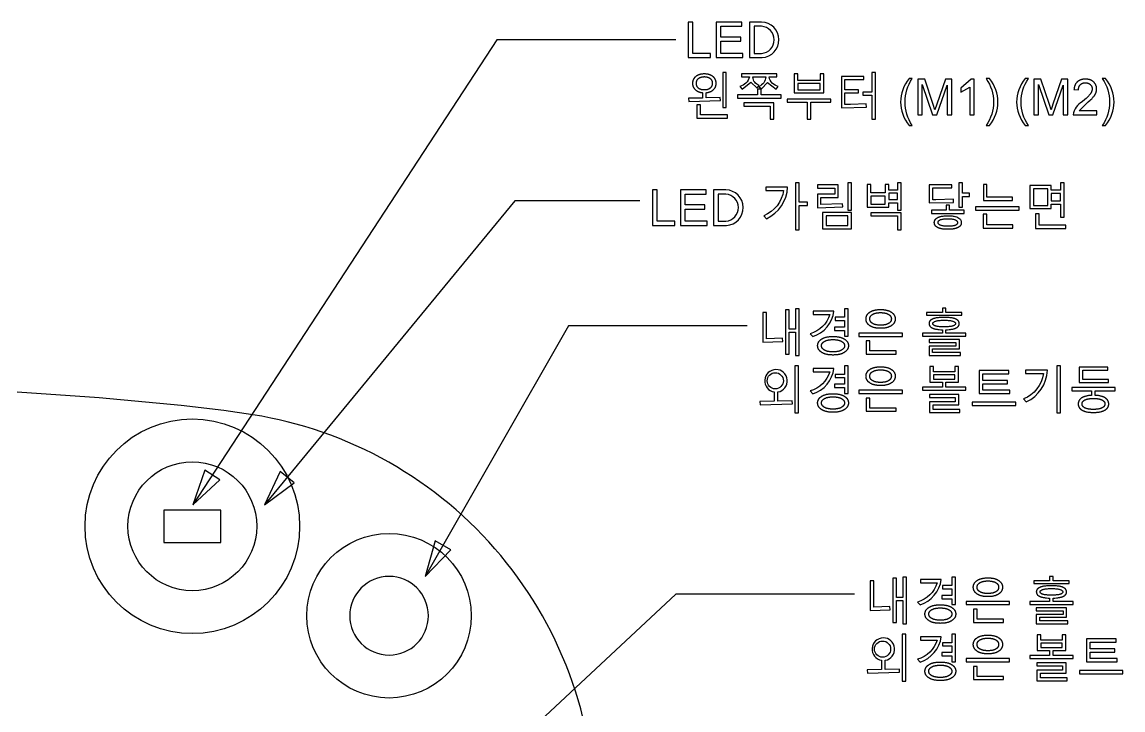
# Model space of a CAD drawing. Header units: millimetres. Extents: x -46 to 218, y -197 to -65.
# Drawn here: x 84.74 to 115.52, y -147.63 to -128.41 of the extents above; entities that cross this region are included whole.
import ezdxf

# ---------------------------------------------------------------- set-up
doc = ezdxf.new("R2010")
doc.units = ezdxf.units.MM
doc.header["$MEASUREMENT"] = 0
doc.layers.add('PCB 도면2', color=18, linetype='Continuous', true_color=0x000000)

msp = doc.modelspace()

# ---------------------------------------------------------------- linework, layer by layer
at = {"layer": 'PCB 도면2'}
for points in [[(103.366, -129.401), (103.989, -129.401), (103.989, -129.284), (103.498, -129.284), (103.498, -128.405), (103.366, -128.405)], [(104.148, -129.401), (104.892, -129.401), (104.892, -129.284), (104.28, -129.284), (104.28, -128.945), (104.831, -128.945), (104.831, -128.828), (104.28, -128.828), (104.28, -128.523), (104.868, -128.523), (104.868, -128.405), (104.148, -128.405)], [(104.263, -130.602), (104.258, -130.514), (103.87, -130.529), (103.87, -130.38), (103.885, -130.378), (103.901, -130.375), (103.916, -130.373), (103.923, -130.371), (103.93, -130.369), (103.937, -130.368), (103.944, -130.366), (103.951, -130.364), (103.958, -130.361), (103.964, -130.359), (103.971, -130.357), (103.977, -130.354), (103.984, -130.352), (103.99, -130.349), (103.996, -130.346), (104.002, -130.343), (104.008, -130.34), (104.014, -130.337), (104.02, -130.334), (104.025, -130.33), (104.031, -130.327), (104.036, -130.323), (104.042, -130.32), (104.047, -130.316), (104.052, -130.312), (104.057, -130.308), (104.062, -130.304), (104.067, -130.299), (104.072, -130.295), (104.076, -130.29), (104.081, -130.286), (104.085, -130.281), (104.089, -130.276), (104.093, -130.272), (104.097, -130.267), (104.101, -130.262), (104.104, -130.257), (104.108, -130.252), (104.111, -130.247), (104.114, -130.242), (104.117, -130.236), (104.12, -130.231), (104.123, -130.226), (104.125, -130.22), (104.128, -130.215), (104.13, -130.21), (104.132, -130.204), (104.134, -130.198), (104.136, -130.193), (104.137, -130.187), (104.139, -130.181), (104.14, -130.175), (104.142, -130.169), (104.143, -130.163), (104.144, -130.157), (104.144, -130.151), (104.145, -130.145), (104.146, -130.139), (104.146, -130.132), (104.146, -130.126), (104.146, -130.12), (104.146, -130.112), (104.146, -130.105), (104.145, -130.098), (104.145, -130.091), (104.144, -130.084), (104.143, -130.078), (104.142, -130.071), (104.141, -130.064), (104.139, -130.058), (104.137, -130.051), (104.136, -130.045), (104.134, -130.039), (104.131, -130.033), (104.129, -130.026), (104.126, -130.02), (104.124, -130.014), (104.121, -130.009), (104.118, -130.003), (104.114, -129.997), (104.111, -129.991), (104.107, -129.986), (104.104, -129.98), (104.1, -129.975), (104.095, -129.97), (104.091, -129.964), (104.087, -129.959), (104.082, -129.954), (104.077, -129.949), (104.072, -129.944), (104.067, -129.939), (104.061, -129.935), (104.056, -129.93), (104.05, -129.925), (104.044, -129.921), (104.038, -129.917), (104.032, -129.913), (104.026, -129.909), (104.02, -129.905), (104.014, -129.901), (104.007, -129.898), (104, -129.894), (103.994, -129.891), (103.987, -129.888), (103.98, -129.885), (103.973, -129.882), (103.965, -129.879), (103.958, -129.877), (103.951, -129.874), (103.943, -129.872), (103.935, -129.87), (103.928, -129.868), (103.92, -129.866), (103.912, -129.865), (103.903, -129.863), (103.895, -129.862), (103.887, -129.861), (103.878, -129.86), (103.87, -129.859), (103.852, -129.857), (103.834, -129.856), (103.815, -129.856), (103.797, -129.856), (103.779, -129.857), (103.761, -129.859), (103.753, -129.86), (103.744, -129.861), (103.736, -129.862), (103.727, -129.863), (103.719, -129.865), (103.711, -129.866), (103.703, -129.868), (103.695, -129.87), (103.688, -129.872), (103.68, -129.874), (103.673, -129.877), (103.665, -129.879), (103.658, -129.882), (103.651, -129.885), (103.644, -129.888), (103.637, -129.891), (103.63, -129.894), (103.624, -129.898), (103.617, -129.901), (103.611, -129.905), (103.605, -129.909), (103.598, -129.913), (103.592, -129.917), (103.586, -129.921), (103.581, -129.925), (103.575, -129.93), (103.569, -129.935), (103.564, -129.939), (103.559, -129.944), (103.554, -129.949), (103.549, -129.954), (103.544, -129.959), (103.54, -129.964), (103.535, -129.97), (103.531, -129.975), (103.527, -129.98), (103.523, -129.986), (103.52, -129.991), (103.516, -129.997), (103.513, -130.003), (103.51, -130.009), (103.507, -130.014), (103.504, -130.02), (103.502, -130.026), (103.499, -130.033), (103.497, -130.039), (103.495, -130.045), (103.493, -130.051), (103.492, -130.058), (103.49, -130.064), (103.489, -130.071), (103.488, -130.078), (103.487, -130.084), (103.486, -130.091), (103.485, -130.098), (103.485, -130.105), (103.485, -130.112), (103.485, -130.12), (103.485, -130.126), (103.485, -130.132), (103.485, -130.139), (103.486, -130.145), (103.486, -130.151), (103.487, -130.157), (103.488, -130.163), (103.489, -130.169), (103.49, -130.175), (103.492, -130.181), (103.493, -130.187), (103.495, -130.193), (103.497, -130.198), (103.499, -130.204), (103.501, -130.21), (103.503, -130.215), (103.506, -130.22), (103.508, -130.226), (103.511, -130.231), (103.514, -130.236), (103.517, -130.242), (103.52, -130.247), (103.523, -130.252), (103.527, -130.257), (103.53, -130.262), (103.534, -130.267), (103.538, -130.272), (103.542, -130.276), (103.546, -130.281), (103.55, -130.286), (103.555, -130.29), (103.559, -130.295), (103.564, -130.299), (103.569, -130.304), (103.574, -130.308), (103.579, -130.312), (103.584, -130.316), (103.59, -130.32), (103.595, -130.324), (103.601, -130.327), (103.606, -130.331), (103.612, -130.334), (103.618, -130.337), (103.624, -130.341), (103.63, -130.344), (103.636, -130.347), (103.642, -130.349), (103.649, -130.352), (103.655, -130.355), (103.662, -130.357), (103.669, -130.36), (103.676, -130.362), (103.683, -130.364), (103.69, -130.366), (103.697, -130.368), (103.704, -130.37), (103.712, -130.371), (103.719, -130.373), (103.734, -130.376), (103.75, -130.378), (103.767, -130.38), (103.767, -130.53), (103.37, -130.535), (103.38, -130.626)], [(104.329, -130.798), (104.429, -130.798), (104.429, -129.813), (104.329, -129.813)], [(106.331, -130.388), (107.154, -130.388), (107.154, -129.852), (107.055, -129.852), (107.055, -130.039), (106.431, -130.039), (106.431, -129.852), (106.331, -129.852)], [(108.502, -131.124), (108.603, -131.124), (108.603, -129.813), (108.502, -129.813), (108.502, -130.365), (108.244, -130.365), (108.244, -130.454), (108.502, -130.454)], [(104.048, -130.12), (104.048, -130.115), (104.048, -130.11), (104.047, -130.105), (104.047, -130.1), (104.046, -130.095), (104.046, -130.091), (104.045, -130.086), (104.044, -130.081), (104.043, -130.077), (104.042, -130.073), (104.04, -130.068), (104.039, -130.064), (104.037, -130.06), (104.036, -130.056), (104.034, -130.051), (104.032, -130.047), (104.03, -130.043), (104.028, -130.039), (104.025, -130.036), (104.023, -130.032), (104.021, -130.028), (104.018, -130.024), (104.015, -130.021), (104.012, -130.017), (104.009, -130.014), (104.006, -130.01), (104.003, -130.007), (103.999, -130.004), (103.996, -130), (103.992, -129.997), (103.988, -129.994), (103.985, -129.991), (103.981, -129.988), (103.977, -129.985), (103.972, -129.982), (103.968, -129.98), (103.964, -129.977), (103.959, -129.975), (103.955, -129.972), (103.95, -129.97), (103.946, -129.968), (103.941, -129.965), (103.936, -129.963), (103.931, -129.961), (103.926, -129.96), (103.921, -129.958), (103.916, -129.956), (103.911, -129.954), (103.905, -129.953), (103.9, -129.952), (103.894, -129.95), (103.889, -129.949), (103.883, -129.948), (103.877, -129.947), (103.872, -129.946), (103.866, -129.945), (103.854, -129.944), (103.841, -129.943), (103.829, -129.942), (103.815, -129.942), (103.802, -129.942), (103.79, -129.943), (103.777, -129.944), (103.765, -129.945), (103.759, -129.946), (103.753, -129.947), (103.748, -129.948), (103.742, -129.949), (103.736, -129.95), (103.731, -129.952), (103.725, -129.953), (103.72, -129.954), (103.715, -129.956), (103.71, -129.958), (103.705, -129.96), (103.7, -129.961), (103.695, -129.963), (103.69, -129.965), (103.685, -129.968), (103.681, -129.97), (103.676, -129.972), (103.671, -129.975), (103.667, -129.977), (103.663, -129.98), (103.658, -129.982), (103.654, -129.985), (103.65, -129.988), (103.646, -129.991), (103.642, -129.994), (103.639, -129.997), (103.635, -130), (103.631, -130.004), (103.628, -130.007), (103.625, -130.01), (103.622, -130.014), (103.619, -130.017), (103.616, -130.021), (103.613, -130.024), (103.61, -130.028), (103.608, -130.032), (103.605, -130.036), (103.603, -130.039), (103.601, -130.043), (103.599, -130.047), (103.597, -130.051), (103.595, -130.056), (103.594, -130.06), (103.592, -130.064), (103.591, -130.068), (103.589, -130.073), (103.588, -130.077), (103.587, -130.081), (103.586, -130.086), (103.585, -130.091), (103.585, -130.095), (103.584, -130.1), (103.584, -130.105), (103.583, -130.11), (103.583, -130.115), (103.583, -130.12), (103.583, -130.124), (103.583, -130.129), (103.584, -130.134), (103.584, -130.139), (103.585, -130.143), (103.585, -130.148), (103.586, -130.152), (103.587, -130.157), (103.588, -130.161), (103.589, -130.166), (103.59, -130.17), (103.592, -130.174), (103.593, -130.178), (103.595, -130.182), (103.597, -130.187), (103.599, -130.191), (103.601, -130.195), (103.603, -130.198), (103.605, -130.202), (103.607, -130.206), (103.61, -130.21), (103.613, -130.214), (103.615, -130.217), (103.618, -130.221), (103.621, -130.224), (103.624, -130.228), (103.628, -130.231), (103.631, -130.234), (103.634, -130.238), (103.638, -130.241), (103.642, -130.244), (103.646, -130.247), (103.65, -130.25), (103.654, -130.253), (103.658, -130.256), (103.662, -130.259), (103.666, -130.261), (103.671, -130.264), (103.675, -130.266), (103.68, -130.269), (103.685, -130.271), (103.689, -130.273), (103.694, -130.275), (103.699, -130.277), (103.704, -130.279), (103.709, -130.281), (103.714, -130.282), (103.72, -130.284), (103.725, -130.285), (103.73, -130.287), (103.736, -130.288), (103.742, -130.289), (103.747, -130.29), (103.753, -130.291), (103.759, -130.292), (103.765, -130.293), (103.777, -130.294), (103.789, -130.295), (103.802, -130.296), (103.815, -130.296), (103.829, -130.296), (103.841, -130.295), (103.854, -130.294), (103.866, -130.293), (103.872, -130.292), (103.878, -130.291), (103.883, -130.29), (103.889, -130.289), (103.895, -130.288), (103.9, -130.287), (103.906, -130.285), (103.911, -130.284), (103.916, -130.282), (103.921, -130.281), (103.926, -130.279), (103.931, -130.277), (103.936, -130.275), (103.941, -130.273), (103.946, -130.271), (103.95, -130.268), (103.955, -130.266), (103.959, -130.263), (103.963, -130.261), (103.968, -130.258), (103.972, -130.255), (103.976, -130.253), (103.98, -130.25), (103.984, -130.247), (103.988, -130.243), (103.991, -130.24), (103.995, -130.237), (103.999, -130.234), (104.002, -130.23), (104.005, -130.227), (104.008, -130.224), (104.011, -130.22), (104.014, -130.217), (104.017, -130.213), (104.019, -130.209), (104.022, -130.205), (104.024, -130.202), (104.027, -130.198), (104.029, -130.194), (104.031, -130.19), (104.033, -130.186), (104.034, -130.182), (104.036, -130.178), (104.038, -130.174), (104.039, -130.17), (104.04, -130.165), (104.041, -130.161), (104.042, -130.157), (104.043, -130.152), (104.044, -130.148), (104.045, -130.143), (104.045, -130.138), (104.046, -130.134), (104.046, -130.129), (104.046, -130.124), (104.046, -130.12)], [(107.055, -130.128), (106.431, -130.128), (106.431, -130.299), (107.055, -130.299)], [(107.904, -130.712), (107.747, -130.712), (107.747, -130.389), (108.13, -130.389), (108.13, -130.302), (107.747, -130.302), (107.747, -130.016), (108.273, -130.016), (108.273, -129.925), (107.646, -129.925), (107.646, -130.801), (108.345, -130.783), (108.339, -130.695)], [(110.317, -130.698), (110.264, -130.858), (110.217, -130.711), (109.981, -130.005), (109.783, -130.005), (109.783, -131.001), (109.91, -131.001), (109.91, -130.154), (110.198, -131.001), (110.317, -131.001), (110.606, -130.168), (110.606, -131.001), (110.733, -131.001), (110.733, -130.005), (110.556, -130.005)], [(111.235, -130.222), (111.235, -131.001), (111.357, -131.001), (111.357, -130.001), (111.278, -130.001), (110.99, -130.251), (110.99, -130.37)], [(113.563, -130.698), (113.51, -130.858), (113.463, -130.711), (113.227, -130.005), (113.029, -130.005), (113.029, -131.001), (113.156, -131.001), (113.156, -130.154), (113.444, -131.001), (113.563, -131.001), (113.852, -130.168), (113.852, -131.001), (113.979, -131.001), (113.979, -130.005), (113.802, -130.005)], [(104.743, -130.531), (105.959, -130.531), (105.959, -130.441), (105.403, -130.441), (105.403, -130.283), (105.3, -130.283), (105.3, -130.441), (104.743, -130.441)], [(103.606, -131.092), (104.462, -131.092), (104.462, -131.001), (103.705, -131.001), (103.705, -130.721), (103.606, -130.721)], [(105.658, -131.124), (105.759, -131.124), (105.759, -130.662), (104.916, -130.662), (104.916, -130.753), (105.658, -130.753)], [(106.793, -130.649), (107.351, -130.649), (107.351, -130.558), (106.135, -130.558), (106.135, -130.649), (106.691, -130.649), (106.691, -131.124), (106.793, -131.124)], [(106.465, -133.534), (106.7, -133.534), (106.7, -133.443), (106.465, -133.443), (106.465, -132.903), (106.364, -132.903), (106.364, -134.214), (106.465, -134.214)], [(107.684, -133.575), (107.674, -133.485), (107.076, -133.507), (107.076, -133.307), (107.561, -133.307), (107.561, -132.958), (106.976, -132.958), (106.976, -133.047), (107.461, -133.047), (107.461, -133.219), (106.976, -133.219), (106.976, -133.598)], [(107.824, -133.66), (107.926, -133.66), (107.926, -132.903), (107.824, -132.903)], [(108.366, -133.585), (108.972, -133.585), (108.972, -133.458), (109.216, -133.458), (109.216, -133.664), (109.317, -133.664), (109.317, -132.903), (109.216, -132.903), (109.216, -133.102), (108.972, -133.102), (108.972, -132.95), (108.872, -132.95), (108.872, -133.181), (108.466, -133.181), (108.466, -132.95), (108.366, -132.95)], [(110.786, -133.448), (110.779, -133.36), (110.289, -133.372), (110.199, -133.372), (110.199, -133.043), (110.732, -133.043), (110.732, -132.954), (110.099, -132.954), (110.099, -133.461)], [(111.032, -133.28), (111.23, -133.28), (111.23, -133.19), (111.032, -133.19), (111.032, -132.903), (110.932, -132.903), (110.932, -133.581), (111.032, -133.581)], [(111.616, -133.39), (112.434, -133.39), (112.434, -133.3), (111.717, -133.3), (111.717, -132.951), (111.616, -132.951)], [(113.777, -133.861), (113.879, -133.861), (113.879, -132.903), (113.777, -132.903), (113.777, -133.107), (113.516, -133.107), (113.516, -132.977), (112.915, -132.977), (112.915, -133.621), (113.516, -133.621), (113.516, -133.493), (113.777, -133.493)], [(102.366, -134.092), (102.989, -134.092), (102.989, -133.974), (102.498, -133.974), (102.498, -133.096), (102.366, -133.096)], [(103.148, -134.092), (103.892, -134.092), (103.892, -133.974), (103.28, -133.974), (103.28, -133.635), (103.831, -133.635), (103.831, -133.518), (103.28, -133.518), (103.28, -133.213), (103.868, -133.213), (103.868, -133.096), (103.148, -133.096)], [(108.872, -133.271), (108.466, -133.271), (108.466, -133.494), (108.872, -133.494)], [(108.972, -133.369), (109.216, -133.369), (109.216, -133.191), (108.972, -133.191)], [(113.415, -133.068), (113.017, -133.068), (113.017, -133.531), (113.415, -133.531)], [(113.777, -133.194), (113.516, -133.194), (113.516, -133.405), (113.777, -133.405)], [(110.167, -133.756), (111.077, -133.756), (111.077, -133.667), (110.672, -133.667), (110.672, -133.522), (110.572, -133.522), (110.572, -133.667), (110.167, -133.667)], [(111.397, -133.663), (112.613, -133.663), (112.613, -133.571), (111.397, -133.571)], [(107.12, -134.183), (107.926, -134.183), (107.926, -133.733), (107.12, -133.733)], [(107.824, -133.823), (107.222, -133.823), (107.222, -134.093), (107.824, -134.093)], [(109.216, -134.214), (109.317, -134.214), (109.317, -133.736), (108.471, -133.736), (108.471, -133.827), (109.216, -133.827)], [(111.61, -134.164), (112.436, -134.164), (112.436, -134.072), (111.711, -134.072), (111.711, -133.774), (111.61, -133.774)], [(113.078, -134.176), (113.919, -134.176), (113.919, -134.086), (113.18, -134.086), (113.18, -133.763), (113.078, -133.763)], [(106.013, -137.334), (106.003, -137.246), (105.557, -137.265), (105.557, -136.527), (105.455, -136.527), (105.455, -137.356)], [(106.362, -137.73), (106.464, -137.73), (106.464, -136.42), (106.362, -136.42), (106.362, -136.989), (106.19, -136.989), (106.19, -136.446), (106.088, -136.446), (106.088, -137.69), (106.19, -137.69), (106.19, -137.079), (106.362, -137.079)], [(107.731, -137.187), (107.833, -137.187), (107.833, -136.42), (107.731, -136.42), (107.731, -136.655), (107.47, -136.655), (107.47, -136.746), (107.731, -136.746), (107.731, -136.932), (107.456, -136.932), (107.456, -137.024), (107.731, -137.024)], [(110.571, -137.007), (110.616, -137.005), (110.658, -137.002), (110.678, -137), (110.697, -136.998), (110.716, -136.995), (110.733, -136.992), (110.75, -136.989), (110.767, -136.986), (110.782, -136.982), (110.797, -136.978), (110.811, -136.974), (110.818, -136.971), (110.825, -136.969), (110.831, -136.967), (110.838, -136.964), (110.844, -136.961), (110.85, -136.959), (110.855, -136.956), (110.861, -136.953), (110.866, -136.95), (110.871, -136.947), (110.876, -136.944), (110.881, -136.941), (110.886, -136.938), (110.89, -136.935), (110.894, -136.931), (110.899, -136.928), (110.902, -136.925), (110.906, -136.921), (110.908, -136.919), (110.91, -136.917), (110.911, -136.916), (110.913, -136.914), (110.915, -136.912), (110.916, -136.91), (110.918, -136.908), (110.919, -136.906), (110.921, -136.904), (110.922, -136.902), (110.923, -136.9), (110.925, -136.898), (110.926, -136.896), (110.927, -136.894), (110.928, -136.892), (110.929, -136.89), (110.93, -136.888), (110.931, -136.886), (110.932, -136.883), (110.933, -136.881), (110.934, -136.879), (110.935, -136.877), (110.936, -136.875), (110.937, -136.872), (110.937, -136.87), (110.938, -136.868), (110.939, -136.866), (110.939, -136.863), (110.94, -136.861), (110.94, -136.859), (110.941, -136.856), (110.941, -136.854), (110.941, -136.851), (110.942, -136.849), (110.942, -136.847), (110.942, -136.844), (110.942, -136.842), (110.942, -136.839), (110.942, -136.837), (110.942, -136.834), (110.942, -136.831), (110.942, -136.829), (110.942, -136.826), (110.942, -136.823), (110.942, -136.821), (110.942, -136.818), (110.941, -136.816), (110.941, -136.813), (110.94, -136.811), (110.94, -136.808), (110.939, -136.806), (110.939, -136.803), (110.938, -136.801), (110.937, -136.798), (110.937, -136.796), (110.936, -136.794), (110.935, -136.791), (110.934, -136.789), (110.933, -136.787), (110.932, -136.784), (110.931, -136.782), (110.93, -136.78), (110.929, -136.778), (110.928, -136.775), (110.926, -136.773), (110.925, -136.771), (110.924, -136.769), (110.922, -136.767), (110.921, -136.765), (110.919, -136.763), (110.918, -136.761), (110.916, -136.759), (110.914, -136.757), (110.913, -136.755), (110.911, -136.753), (110.909, -136.751), (110.907, -136.749), (110.905, -136.747), (110.903, -136.745), (110.901, -136.743), (110.899, -136.741), (110.897, -136.739), (110.893, -136.736), (110.888, -136.732), (110.883, -136.729), (110.878, -136.726), (110.873, -136.722), (110.867, -136.719), (110.862, -136.716), (110.856, -136.713), (110.85, -136.71), (110.843, -136.707), (110.837, -136.705), (110.83, -136.702), (110.823, -136.699), (110.816, -136.697), (110.809, -136.695), (110.801, -136.692), (110.794, -136.69), (110.778, -136.686), (110.761, -136.682), (110.743, -136.678), (110.725, -136.675), (110.705, -136.672), (110.685, -136.67), (110.664, -136.668), (110.642, -136.666), (110.619, -136.664), (110.572, -136.662), (110.521, -136.662), (110.469, -136.662), (110.421, -136.664), (110.399, -136.666), (110.377, -136.668), (110.356, -136.67), (110.335, -136.672), (110.316, -136.675), (110.297, -136.678), (110.28, -136.682), (110.263, -136.686), (110.247, -136.69), (110.239, -136.692), (110.231, -136.695), (110.224, -136.697), (110.217, -136.699), (110.21, -136.702), (110.203, -136.705), (110.197, -136.707), (110.19, -136.71), (110.184, -136.713), (110.178, -136.716), (110.173, -136.719), (110.167, -136.722), (110.162, -136.726), (110.157, -136.729), (110.152, -136.732), (110.147, -136.736), (110.143, -136.739), (110.141, -136.741), (110.139, -136.743), (110.137, -136.745), (110.135, -136.747), (110.133, -136.749), (110.131, -136.751), (110.129, -136.753), (110.127, -136.755), (110.125, -136.757), (110.124, -136.759), (110.122, -136.761), (110.121, -136.763), (110.119, -136.765), (110.118, -136.767), (110.116, -136.769), (110.115, -136.771), (110.113, -136.773), (110.112, -136.775), (110.111, -136.778), (110.11, -136.78), (110.109, -136.782), (110.108, -136.784), (110.107, -136.787), (110.106, -136.789), (110.105, -136.791), (110.104, -136.794), (110.103, -136.796), (110.102, -136.798), (110.102, -136.801), (110.101, -136.803), (110.1, -136.806), (110.1, -136.808), (110.099, -136.811), (110.099, -136.813), (110.099, -136.816), (110.098, -136.818), (110.098, -136.821), (110.098, -136.823), (110.098, -136.826), (110.097, -136.829), (110.097, -136.831), (110.097, -136.834), (110.097, -136.837), (110.097, -136.839), (110.098, -136.842), (110.098, -136.844), (110.098, -136.847), (110.098, -136.849), (110.098, -136.851), (110.099, -136.854), (110.099, -136.856), (110.1, -136.859), (110.1, -136.861), (110.101, -136.863), (110.101, -136.866), (110.102, -136.868), (110.102, -136.87), (110.103, -136.872), (110.104, -136.875), (110.105, -136.877), (110.106, -136.879), (110.106, -136.881), (110.107, -136.883), (110.108, -136.886), (110.109, -136.888), (110.11, -136.89), (110.112, -136.892), (110.113, -136.894), (110.114, -136.896), (110.115, -136.898), (110.116, -136.9), (110.118, -136.902), (110.119, -136.904), (110.121, -136.906), (110.122, -136.908), (110.124, -136.91), (110.125, -136.912), (110.127, -136.914), (110.129, -136.916), (110.13, -136.917), (110.132, -136.919), (110.134, -136.921), (110.138, -136.925), (110.141, -136.928), (110.146, -136.931), (110.15, -136.935), (110.154, -136.938), (110.159, -136.941), (110.164, -136.944), (110.169, -136.947), (110.174, -136.95), (110.179, -136.953), (110.185, -136.956), (110.191, -136.959), (110.197, -136.961), (110.203, -136.964), (110.209, -136.967), (110.215, -136.969), (110.222, -136.971), (110.229, -136.974), (110.243, -136.978), (110.258, -136.982), (110.274, -136.986), (110.29, -136.989), (110.307, -136.992), (110.325, -136.995), (110.344, -136.998), (110.363, -137), (110.383, -137.002), (110.425, -137.005), (110.47, -137.007), (110.47, -137.103), (109.913, -137.103), (109.913, -137.186), (111.129, -137.186), (111.129, -137.103), (110.571, -137.103)], [(110.47, -136.401), (110.47, -136.521), (110.028, -136.521), (110.028, -136.603), (111.013, -136.603), (111.013, -136.521), (110.571, -136.521), (110.571, -136.401)], [(108.135, -137.191), (109.351, -137.191), (109.351, -137.098), (108.135, -137.098)], [(110.097, -137.725), (110.974, -137.725), (110.974, -137.641), (110.198, -137.641), (110.198, -137.541), (110.945, -137.541), (110.945, -137.28), (110.097, -137.28), (110.097, -137.363), (110.845, -137.363), (110.845, -137.463), (110.097, -137.463)], [(108.338, -137.686), (109.178, -137.686), (109.178, -137.596), (108.441, -137.596), (108.441, -137.318), (108.338, -137.318)], [(106.348, -139.33), (106.45, -139.33), (106.45, -138.02), (106.348, -138.02)], [(107.731, -138.787), (107.833, -138.787), (107.833, -138.02), (107.731, -138.02), (107.731, -138.255), (107.47, -138.255), (107.47, -138.346), (107.731, -138.346), (107.731, -138.532), (107.456, -138.532), (107.456, -138.624), (107.731, -138.624)], [(110.571, -138.475), (110.921, -138.475), (110.921, -138.038), (110.821, -138.038), (110.821, -138.183), (110.22, -138.183), (110.22, -138.038), (110.12, -138.038), (110.12, -138.475), (110.47, -138.475), (110.47, -138.615), (109.913, -138.615), (109.913, -138.7), (111.129, -138.7), (111.129, -138.615), (110.571, -138.615)], [(112.332, -138.236), (112.332, -138.147), (111.5, -138.147), (111.5, -138.786), (112.353, -138.786), (112.353, -138.696), (111.6, -138.696), (111.6, -138.516), (112.294, -138.516), (112.294, -138.426), (111.6, -138.426), (111.6, -138.236)], [(113.669, -139.33), (113.771, -139.33), (113.771, -138.02), (113.669, -138.02)], [(114.291, -138.484), (115.113, -138.484), (115.113, -138.394), (114.393, -138.394), (114.393, -138.141), (115.099, -138.141), (115.099, -138.05), (114.291, -138.05)], [(110.821, -138.266), (110.22, -138.266), (110.22, -138.39), (110.821, -138.39)], [(108.135, -138.791), (109.351, -138.791), (109.351, -138.698), (108.135, -138.698)], [(110.11, -139.318), (110.963, -139.318), (110.963, -139.233), (110.211, -139.233), (110.211, -139.103), (110.928, -139.103), (110.928, -138.819), (110.11, -138.819), (110.11, -138.903), (110.827, -138.903), (110.827, -139.024), (110.11, -139.024)], [(114.643, -138.842), (114.62, -138.843), (114.599, -138.844), (114.578, -138.847), (114.557, -138.849), (114.537, -138.852), (114.518, -138.855), (114.5, -138.859), (114.482, -138.863), (114.465, -138.868), (114.457, -138.87), (114.448, -138.873), (114.44, -138.876), (114.433, -138.879), (114.425, -138.882), (114.418, -138.885), (114.41, -138.888), (114.403, -138.891), (114.396, -138.894), (114.389, -138.898), (114.383, -138.902), (114.376, -138.905), (114.37, -138.909), (114.364, -138.913), (114.358, -138.917), (114.352, -138.921), (114.346, -138.925), (114.341, -138.929), (114.336, -138.934), (114.331, -138.938), (114.326, -138.943), (114.321, -138.947), (114.317, -138.952), (114.313, -138.957), (114.309, -138.961), (114.305, -138.966), (114.301, -138.971), (114.298, -138.976), (114.294, -138.981), (114.291, -138.986), (114.288, -138.992), (114.286, -138.997), (114.283, -139.002), (114.281, -139.008), (114.279, -139.014), (114.277, -139.019), (114.275, -139.025), (114.273, -139.031), (114.272, -139.037), (114.271, -139.043), (114.27, -139.049), (114.269, -139.055), (114.268, -139.061), (114.268, -139.067), (114.267, -139.074), (114.267, -139.08), (114.267, -139.087), (114.268, -139.094), (114.268, -139.101), (114.269, -139.107), (114.27, -139.114), (114.27, -139.117), (114.271, -139.12), (114.272, -139.123), (114.272, -139.127), (114.273, -139.13), (114.274, -139.133), (114.275, -139.136), (114.276, -139.139), (114.277, -139.142), (114.278, -139.145), (114.279, -139.148), (114.28, -139.151), (114.281, -139.154), (114.283, -139.157), (114.284, -139.16), (114.285, -139.163), (114.287, -139.166), (114.288, -139.169), (114.29, -139.171), (114.292, -139.174), (114.293, -139.177), (114.295, -139.18), (114.297, -139.182), (114.298, -139.185), (114.3, -139.188), (114.302, -139.19), (114.306, -139.196), (114.31, -139.201), (114.315, -139.206), (114.32, -139.211), (114.324, -139.216), (114.329, -139.221), (114.335, -139.225), (114.34, -139.23), (114.346, -139.234), (114.352, -139.239), (114.358, -139.243), (114.365, -139.247), (114.371, -139.251), (114.378, -139.255), (114.385, -139.259), (114.392, -139.263), (114.4, -139.267), (114.407, -139.27), (114.415, -139.274), (114.423, -139.277), (114.431, -139.28), (114.439, -139.283), (114.448, -139.286), (114.456, -139.289), (114.465, -139.292), (114.474, -139.294), (114.493, -139.299), (114.512, -139.303), (114.533, -139.307), (114.553, -139.31), (114.575, -139.313), (114.598, -139.315), (114.621, -139.317), (114.645, -139.318), (114.669, -139.319), (114.694, -139.319), (114.72, -139.319), (114.744, -139.318), (114.768, -139.317), (114.791, -139.315), (114.814, -139.313), (114.836, -139.31), (114.856, -139.307), (114.877, -139.303), (114.896, -139.299), (114.915, -139.294), (114.924, -139.292), (114.933, -139.289), (114.941, -139.286), (114.95, -139.283), (114.958, -139.28), (114.966, -139.277), (114.974, -139.274), (114.982, -139.27), (114.989, -139.267), (114.997, -139.263), (115.004, -139.259), (115.011, -139.255), (115.018, -139.251), (115.024, -139.247), (115.031, -139.243), (115.037, -139.239), (115.043, -139.234), (115.049, -139.23), (115.054, -139.225), (115.06, -139.221), (115.065, -139.216), (115.069, -139.211), (115.074, -139.206), (115.079, -139.201), (115.083, -139.196), (115.087, -139.19), (115.089, -139.188), (115.091, -139.185), (115.092, -139.182), (115.094, -139.18), (115.096, -139.177), (115.097, -139.174), (115.099, -139.171), (115.101, -139.169), (115.102, -139.166), (115.104, -139.163), (115.105, -139.16), (115.106, -139.157), (115.108, -139.154), (115.109, -139.151), (115.11, -139.148), (115.111, -139.145), (115.112, -139.142), (115.113, -139.139), (115.114, -139.136), (115.115, -139.133), (115.116, -139.13), (115.117, -139.127), (115.117, -139.123), (115.118, -139.12), (115.119, -139.117), (115.119, -139.114), (115.12, -139.107), (115.121, -139.101), (115.121, -139.094), (115.122, -139.087), (115.122, -139.08), (115.122, -139.074), (115.121, -139.067), (115.121, -139.061), (115.12, -139.055), (115.119, -139.049), (115.118, -139.043), (115.117, -139.037), (115.116, -139.031), (115.114, -139.025), (115.112, -139.019), (115.11, -139.014), (115.108, -139.008), (115.106, -139.002), (115.103, -138.997), (115.1, -138.992), (115.098, -138.986), (115.094, -138.981), (115.091, -138.976), (115.088, -138.971), (115.084, -138.966), (115.08, -138.961), (115.076, -138.957), (115.072, -138.952), (115.067, -138.947), (115.063, -138.943), (115.058, -138.938), (115.053, -138.934), (115.047, -138.929), (115.042, -138.925), (115.036, -138.921), (115.031, -138.917), (115.025, -138.913), (115.019, -138.909), (115.012, -138.905), (115.006, -138.902), (114.999, -138.898), (114.992, -138.894), (114.985, -138.891), (114.978, -138.888), (114.971, -138.885), (114.964, -138.882), (114.956, -138.879), (114.948, -138.876), (114.94, -138.873), (114.932, -138.87), (114.924, -138.868), (114.907, -138.863), (114.889, -138.859), (114.871, -138.855), (114.852, -138.852), (114.832, -138.849), (114.811, -138.847), (114.79, -138.844), (114.769, -138.843), (114.746, -138.842), (114.746, -138.715), (115.303, -138.715), (115.303, -138.624), (114.086, -138.624), (114.086, -138.715), (114.643, -138.715)], [(108.338, -139.286), (109.178, -139.286), (109.178, -139.196), (108.441, -139.196), (108.441, -138.918), (108.338, -138.918)], [(111.304, -139.124), (112.52, -139.124), (112.52, -139.034), (111.304, -139.034)], [(90.3, -142.95), (90.3, -142.05), (88.7, -142.05), (88.7, -142.95)], [(109.013, -144.834), (109.003, -144.746), (108.557, -144.765), (108.557, -144.027), (108.455, -144.027), (108.455, -144.856)], [(109.362, -145.23), (109.464, -145.23), (109.464, -143.92), (109.362, -143.92), (109.362, -144.489), (109.19, -144.489), (109.19, -143.946), (109.088, -143.946), (109.088, -145.19), (109.19, -145.19), (109.19, -144.579), (109.362, -144.579)], [(110.731, -144.687), (110.833, -144.687), (110.833, -143.92), (110.731, -143.92), (110.731, -144.155), (110.47, -144.155), (110.47, -144.246), (110.731, -144.246), (110.731, -144.432), (110.456, -144.432), (110.456, -144.524), (110.731, -144.524)], [(113.47, -143.901), (113.47, -144.021), (113.028, -144.021), (113.028, -144.103), (114.013, -144.103), (114.013, -144.021), (113.571, -144.021), (113.571, -143.901)], [(113.571, -144.507), (113.616, -144.505), (113.658, -144.502), (113.678, -144.5), (113.697, -144.498), (113.716, -144.495), (113.733, -144.492), (113.75, -144.489), (113.767, -144.486), (113.782, -144.482), (113.797, -144.478), (113.811, -144.474), (113.818, -144.471), (113.825, -144.469), (113.831, -144.467), (113.838, -144.464), (113.844, -144.461), (113.85, -144.459), (113.855, -144.456), (113.861, -144.453), (113.866, -144.45), (113.871, -144.447), (113.876, -144.444), (113.881, -144.441), (113.886, -144.438), (113.89, -144.435), (113.894, -144.431), (113.899, -144.428), (113.902, -144.425), (113.906, -144.421), (113.908, -144.419), (113.91, -144.417), (113.911, -144.416), (113.913, -144.414), (113.915, -144.412), (113.916, -144.41), (113.918, -144.408), (113.919, -144.406), (113.921, -144.404), (113.922, -144.402), (113.923, -144.4), (113.925, -144.398), (113.926, -144.396), (113.927, -144.394), (113.928, -144.392), (113.929, -144.39), (113.93, -144.388), (113.931, -144.386), (113.932, -144.383), (113.933, -144.381), (113.934, -144.379), (113.935, -144.377), (113.936, -144.375), (113.937, -144.372), (113.937, -144.37), (113.938, -144.368), (113.939, -144.366), (113.939, -144.363), (113.94, -144.361), (113.94, -144.359), (113.941, -144.356), (113.941, -144.354), (113.941, -144.351), (113.942, -144.349), (113.942, -144.347), (113.942, -144.344), (113.942, -144.342), (113.942, -144.339), (113.942, -144.337), (113.942, -144.334), (113.942, -144.331), (113.942, -144.329), (113.942, -144.326), (113.942, -144.323), (113.942, -144.321), (113.942, -144.318), (113.941, -144.316), (113.941, -144.313), (113.94, -144.311), (113.94, -144.308), (113.939, -144.306), (113.939, -144.303), (113.938, -144.301), (113.937, -144.298), (113.937, -144.296), (113.936, -144.294), (113.935, -144.291), (113.934, -144.289), (113.933, -144.287), (113.932, -144.284), (113.931, -144.282), (113.93, -144.28), (113.929, -144.278), (113.928, -144.275), (113.926, -144.273), (113.925, -144.271), (113.924, -144.269), (113.922, -144.267), (113.921, -144.265), (113.919, -144.263), (113.918, -144.261), (113.916, -144.259), (113.914, -144.257), (113.913, -144.255), (113.911, -144.253), (113.909, -144.251), (113.907, -144.249), (113.905, -144.247), (113.903, -144.245), (113.901, -144.243), (113.899, -144.241), (113.897, -144.239), (113.893, -144.236), (113.888, -144.232), (113.883, -144.229), (113.878, -144.226), (113.873, -144.222), (113.867, -144.219), (113.862, -144.216), (113.856, -144.213), (113.85, -144.21), (113.843, -144.207), (113.837, -144.205), (113.83, -144.202), (113.823, -144.199), (113.816, -144.197), (113.809, -144.195), (113.801, -144.192), (113.794, -144.19), (113.778, -144.186), (113.761, -144.182), (113.743, -144.178), (113.725, -144.175), (113.705, -144.172), (113.685, -144.17), (113.664, -144.168), (113.642, -144.166), (113.619, -144.164), (113.572, -144.162), (113.521, -144.162), (113.469, -144.162), (113.421, -144.164), (113.399, -144.166), (113.377, -144.168), (113.356, -144.17), (113.335, -144.172), (113.316, -144.175), (113.297, -144.178), (113.28, -144.182), (113.263, -144.186), (113.247, -144.19), (113.239, -144.192), (113.231, -144.195), (113.224, -144.197), (113.217, -144.199), (113.21, -144.202), (113.203, -144.205), (113.197, -144.207), (113.19, -144.21), (113.184, -144.213), (113.178, -144.216), (113.173, -144.219), (113.167, -144.222), (113.162, -144.226), (113.157, -144.229), (113.152, -144.232), (113.147, -144.236), (113.143, -144.239), (113.141, -144.241), (113.139, -144.243), (113.137, -144.245), (113.135, -144.247), (113.133, -144.249), (113.131, -144.251), (113.129, -144.253), (113.127, -144.255), (113.125, -144.257), (113.124, -144.259), (113.122, -144.261), (113.121, -144.263), (113.119, -144.265), (113.118, -144.267), (113.116, -144.269), (113.115, -144.271), (113.113, -144.273), (113.112, -144.275), (113.111, -144.278), (113.11, -144.28), (113.109, -144.282), (113.108, -144.284), (113.107, -144.287), (113.106, -144.289), (113.105, -144.291), (113.104, -144.294), (113.103, -144.296), (113.102, -144.298), (113.102, -144.301), (113.101, -144.303), (113.1, -144.306), (113.1, -144.308), (113.099, -144.311), (113.099, -144.313), (113.099, -144.316), (113.098, -144.318), (113.098, -144.321), (113.098, -144.323), (113.098, -144.326), (113.097, -144.329), (113.097, -144.331), (113.097, -144.334), (113.097, -144.337), (113.097, -144.339), (113.098, -144.342), (113.098, -144.344), (113.098, -144.347), (113.098, -144.349), (113.098, -144.351), (113.099, -144.354), (113.099, -144.356), (113.1, -144.359), (113.1, -144.361), (113.101, -144.363), (113.101, -144.366), (113.102, -144.368), (113.102, -144.37), (113.103, -144.372), (113.104, -144.375), (113.105, -144.377), (113.106, -144.379), (113.106, -144.381), (113.107, -144.383), (113.108, -144.386), (113.109, -144.388), (113.11, -144.39), (113.112, -144.392), (113.113, -144.394), (113.114, -144.396), (113.115, -144.398), (113.116, -144.4), (113.118, -144.402), (113.119, -144.404), (113.121, -144.406), (113.122, -144.408), (113.124, -144.41), (113.125, -144.412), (113.127, -144.414), (113.129, -144.416), (113.13, -144.417), (113.132, -144.419), (113.134, -144.421), (113.138, -144.425), (113.141, -144.428), (113.146, -144.431), (113.15, -144.435), (113.154, -144.438), (113.159, -144.441), (113.164, -144.444), (113.169, -144.447), (113.174, -144.45), (113.179, -144.453), (113.185, -144.456), (113.191, -144.459), (113.197, -144.461), (113.203, -144.464), (113.209, -144.467), (113.215, -144.469), (113.222, -144.471), (113.229, -144.474), (113.243, -144.478), (113.258, -144.482), (113.274, -144.486), (113.29, -144.489), (113.307, -144.492), (113.325, -144.495), (113.344, -144.498), (113.363, -144.5), (113.383, -144.502), (113.425, -144.505), (113.47, -144.507), (113.47, -144.603), (112.913, -144.603), (112.913, -144.686), (114.129, -144.686), (114.129, -144.603), (113.571, -144.603)], [(111.135, -144.691), (112.351, -144.691), (112.351, -144.598), (111.135, -144.598)], [(111.338, -145.186), (112.178, -145.186), (112.178, -145.096), (111.441, -145.096), (111.441, -144.818), (111.338, -144.818)], [(113.097, -145.225), (113.974, -145.225), (113.974, -145.141), (113.198, -145.141), (113.198, -145.041), (113.945, -145.041), (113.945, -144.78), (113.097, -144.78), (113.097, -144.863), (113.845, -144.863), (113.845, -144.963), (113.097, -144.963)], [(109.348, -146.83), (109.45, -146.83), (109.45, -145.52), (109.348, -145.52)], [(110.731, -146.287), (110.833, -146.287), (110.833, -145.52), (110.731, -145.52), (110.731, -145.755), (110.47, -145.755), (110.47, -145.846), (110.731, -145.846), (110.731, -146.032), (110.456, -146.032), (110.456, -146.124), (110.731, -146.124)], [(113.571, -145.975), (113.921, -145.975), (113.921, -145.538), (113.821, -145.538), (113.821, -145.683), (113.22, -145.683), (113.22, -145.538), (113.12, -145.538), (113.12, -145.975), (113.47, -145.975), (113.47, -146.115), (112.913, -146.115), (112.913, -146.2), (114.129, -146.2), (114.129, -146.115), (113.571, -146.115)], [(113.821, -145.766), (113.22, -145.766), (113.22, -145.89), (113.821, -145.89)], [(115.332, -145.736), (115.332, -145.647), (114.5, -145.647), (114.5, -146.286), (115.353, -146.286), (115.353, -146.196), (114.6, -146.196), (114.6, -146.016), (115.294, -146.016), (115.294, -145.926), (114.6, -145.926), (114.6, -145.736)], [(111.135, -146.291), (112.351, -146.291), (112.351, -146.198), (111.135, -146.198)], [(111.338, -146.786), (112.178, -146.786), (112.178, -146.696), (111.441, -146.696), (111.441, -146.418), (111.338, -146.418)], [(113.11, -146.818), (113.963, -146.818), (113.963, -146.733), (113.211, -146.733), (113.211, -146.603), (113.928, -146.603), (113.928, -146.319), (113.11, -146.319), (113.11, -146.403), (113.827, -146.403), (113.827, -146.524), (113.11, -146.524)], [(114.304, -146.624), (115.52, -146.624), (115.52, -146.534), (114.304, -146.534)]]:
    msp.add_lwpolyline(points, close=True, dxfattribs=at)
for points in [[(105.433, -129.401, 0.955563), (105.417, -128.405), (105.074, -128.405), (105.074, -129.401)], [(105.418, -129.284, 0.921655), (105.415, -128.523), (105.205, -128.523), (105.205, -129.284)], [(105.289, -130.251), (105.349, -130.181, -0.309486), (105.172, -129.941), (105.531, -129.941, -0.289058), (105.342, -130.207), (105.41, -130.271), (105.584, -130.092), (105.823, -130.282), (105.883, -130.204, -0.305744), (105.627, -129.941), (105.845, -129.941), (105.845, -129.849), (104.858, -129.849), (104.858, -129.941), (105.076, -129.941, -0.268332), (104.809, -130.209), (104.87, -130.281), (105.118, -130.083)], [(109.542, -131.294), (109.629, -131.294, -0.310259), (109.629, -129.988), (109.542, -129.988, 0.369407)], [(111.784, -131.294, 0.369407), (111.784, -129.988), (111.697, -129.988, -0.309459), (111.697, -131.294)], [(112.788, -131.294), (112.875, -131.294, -0.310259), (112.875, -129.988), (112.788, -129.988, 0.369407)], [(114.127, -131.001), (114.785, -131.001), (114.785, -130.884), (114.296, -130.884), (114.489, -130.692), (114.551, -130.64), (114.602, -130.593), (114.625, -130.572), (114.645, -130.552), (114.662, -130.534), (114.678, -130.517), (114.691, -130.501), (114.704, -130.485), (114.71, -130.478), (114.716, -130.47), (114.721, -130.462), (114.726, -130.455), (114.731, -130.447), (114.736, -130.44), (114.741, -130.432), (114.745, -130.425), (114.749, -130.417), (114.752, -130.41), (114.756, -130.403), (114.759, -130.395), (114.762, -130.388), (114.765, -130.381), (114.767, -130.374), (114.77, -130.366), (114.772, -130.359), (114.774, -130.352), (114.776, -130.344), (114.777, -130.337), (114.779, -130.33), (114.78, -130.322), (114.781, -130.315), (114.782, -130.308), (114.783, -130.3), (114.783, -130.293), (114.783, -130.285), (114.783, -130.278), (114.783, -130.271), (114.783, -130.263), (114.783, -130.256), (114.782, -130.249), (114.781, -130.242), (114.781, -130.235), (114.779, -130.228), (114.778, -130.221), (114.777, -130.215), (114.775, -130.208), (114.774, -130.202), (114.772, -130.195), (114.77, -130.189), (114.767, -130.182), (114.765, -130.176), (114.763, -130.17), (114.76, -130.164), (114.757, -130.158), (114.754, -130.152), (114.751, -130.146), (114.748, -130.14), (114.744, -130.134), (114.74, -130.129), (114.736, -130.123), (114.732, -130.117), (114.728, -130.112), (114.724, -130.107), (114.72, -130.101), (114.715, -130.096), (114.71, -130.091), (114.705, -130.086), (114.7, -130.081), (114.695, -130.076), (114.689, -130.071), (114.684, -130.067), (114.678, -130.062), (114.672, -130.058), (114.666, -130.054), (114.661, -130.05), (114.654, -130.046), (114.648, -130.042), (114.642, -130.039), (114.635, -130.036), (114.629, -130.032), (114.622, -130.029), (114.615, -130.027), (114.608, -130.024), (114.601, -130.021), (114.594, -130.019), (114.587, -130.017), (114.58, -130.014), (114.572, -130.013), (114.565, -130.011), (114.557, -130.009), (114.549, -130.008), (114.541, -130.006), (114.533, -130.005), (114.525, -130.004), (114.516, -130.003), (114.508, -130.003), (114.499, -130.002), (114.491, -130.002), (114.482, -130.001), (114.473, -130.001), (114.456, -130.002), (114.447, -130.002), (114.438, -130.003), (114.43, -130.003), (114.422, -130.004), (114.414, -130.005), (114.406, -130.006), (114.398, -130.007), (114.39, -130.009), (114.382, -130.01), (114.375, -130.012), (114.367, -130.014), (114.36, -130.016), (114.353, -130.018), (114.345, -130.02), (114.338, -130.022), (114.332, -130.025), (114.325, -130.027), (114.318, -130.03), (114.312, -130.033), (114.305, -130.036), (114.299, -130.04), (114.293, -130.043), (114.286, -130.047), (114.28, -130.05), (114.275, -130.054), (114.269, -130.058), (114.263, -130.062), (114.258, -130.066), (114.252, -130.071), (114.247, -130.075), (114.242, -130.08), (114.237, -130.085), (114.232, -130.09), (114.227, -130.095), (114.222, -130.1), (114.218, -130.105), (114.213, -130.111), (114.209, -130.116), (114.205, -130.122), (114.201, -130.128), (114.197, -130.134), (114.194, -130.14), (114.19, -130.146), (114.187, -130.152), (114.184, -130.159), (114.18, -130.166), (114.177, -130.172), (114.175, -130.179), (114.172, -130.186), (114.169, -130.193), (114.167, -130.201), (114.165, -130.208), (114.163, -130.216), (114.161, -130.223), (114.159, -130.231), (114.157, -130.239), (114.155, -130.247), (114.154, -130.255), (114.153, -130.264), (114.152, -130.272), (114.151, -130.281), (114.15, -130.289), (114.275, -130.302), (114.275, -130.296), (114.276, -130.291), (114.276, -130.285), (114.276, -130.28), (114.277, -130.274), (114.277, -130.269), (114.278, -130.263), (114.279, -130.258), (114.28, -130.253), (114.281, -130.248), (114.282, -130.243), (114.283, -130.238), (114.285, -130.233), (114.286, -130.228), (114.287, -130.223), (114.289, -130.219), (114.291, -130.214), (114.293, -130.21), (114.295, -130.205), (114.297, -130.201), (114.299, -130.197), (114.301, -130.193), (114.303, -130.189), (114.306, -130.185), (114.308, -130.181), (114.311, -130.177), (114.314, -130.173), (114.317, -130.169), (114.32, -130.166), (114.323, -130.162), (114.326, -130.159), (114.329, -130.156), (114.332, -130.152), (114.336, -130.149), (114.339, -130.146), (114.343, -130.143), (114.346, -130.14), (114.35, -130.138), (114.354, -130.135), (114.358, -130.132), (114.362, -130.13), (114.366, -130.128), (114.37, -130.125), (114.374, -130.123), (114.378, -130.121), (114.382, -130.119), (114.386, -130.118), (114.391, -130.116), (114.395, -130.114), (114.4, -130.113), (114.404, -130.111), (114.409, -130.11), (114.414, -130.109), (114.419, -130.108), (114.423, -130.107), (114.428, -130.106), (114.433, -130.105), (114.438, -130.104), (114.444, -130.104), (114.449, -130.103), (114.454, -130.103), (114.459, -130.103), (114.465, -130.103), (114.47, -130.103), (114.476, -130.103), (114.481, -130.103), (114.486, -130.103), (114.491, -130.103), (114.496, -130.104), (114.501, -130.104), (114.505, -130.105), (114.51, -130.106), (114.515, -130.107), (114.519, -130.107), (114.524, -130.109), (114.528, -130.11), (114.533, -130.111), (114.537, -130.112), (114.542, -130.114), (114.546, -130.115), (114.55, -130.117), (114.554, -130.118), (114.558, -130.12), (114.562, -130.122), (114.566, -130.124), (114.57, -130.126), (114.574, -130.129), (114.578, -130.131), (114.581, -130.133), (114.585, -130.136), (114.589, -130.138), (114.592, -130.141), (114.596, -130.144), (114.599, -130.147), (114.602, -130.15), (114.606, -130.153), (114.612, -130.159), (114.615, -130.162), (114.618, -130.166), (114.621, -130.169), (114.623, -130.172), (114.626, -130.176), (114.628, -130.179), (114.631, -130.183), (114.633, -130.186), (114.635, -130.19), (114.637, -130.193), (114.639, -130.197), (114.641, -130.201), (114.643, -130.204), (114.645, -130.208), (114.646, -130.212), (114.648, -130.216), (114.649, -130.22), (114.65, -130.224), (114.652, -130.228), (114.653, -130.232), (114.654, -130.236), (114.655, -130.24), (114.655, -130.244), (114.656, -130.249), (114.657, -130.253), (114.657, -130.257), (114.657, -130.262), (114.658, -130.266), (114.658, -130.271), (114.658, -130.275), (114.658, -130.279), (114.658, -130.284), (114.657, -130.288), (114.657, -130.293), (114.656, -130.297), (114.656, -130.301), (114.655, -130.306), (114.654, -130.31), (114.653, -130.315), (114.652, -130.319), (114.651, -130.324), (114.65, -130.328), (114.648, -130.333), (114.647, -130.337), (114.645, -130.342), (114.644, -130.347), (114.642, -130.351), (114.64, -130.356), (114.638, -130.361), (114.636, -130.365), (114.633, -130.37), (114.631, -130.375), (114.626, -130.384), (114.62, -130.394), (114.614, -130.403), (114.608, -130.413), (114.601, -130.423), (114.593, -130.432), (114.585, -130.443), (114.576, -130.454), (114.566, -130.465), (114.555, -130.476), (114.543, -130.488), (114.517, -130.514), (114.488, -130.541), (114.456, -130.57), (114.381, -130.633, 0.236906)], [(115.03, -131.294, 0.369407), (115.03, -129.988), (114.942, -129.988, -0.309459), (114.942, -131.294)], [(104.433, -134.092, 0.955563), (104.417, -133.096), (104.074, -133.096), (104.074, -134.092)], [(104.418, -133.974, 0.921655), (104.415, -133.213), (104.205, -133.213), (104.205, -133.974)], [(106.142, -133.02), (105.53, -133.02), (105.53, -133.111), (106.033, -133.111, -0.265318), (105.474, -133.822), (105.553, -133.904, 0.280441)], [(107.44, -136.489), (106.86, -136.489), (106.86, -136.58), (107.322, -136.58, -0.260837), (106.774, -137.118), (106.845, -137.199, 0.287859)], [(105.874, -138.745, 12.145121), (105.771, -138.746), (105.771, -139.007), (105.37, -139.012), (105.38, -139.102), (106.276, -139.08), (106.271, -138.993), (105.874, -139.006)], [(107.44, -138.089), (106.86, -138.089), (106.86, -138.18), (107.322, -138.18, -0.260837), (106.774, -138.718), (106.845, -138.799, 0.287859)], [(113.406, -138.141), (112.792, -138.141), (112.792, -138.231), (113.298, -138.231, -0.265797), (112.739, -138.942), (112.816, -139.024, 0.278857)], [(110.44, -143.989), (109.86, -143.989), (109.86, -144.08), (110.322, -144.08, -0.260837), (109.774, -144.618), (109.845, -144.699, 0.287859)], [(110.44, -145.589), (109.86, -145.589), (109.86, -145.68), (110.322, -145.68, -0.260837), (109.774, -146.218), (109.845, -146.299, 0.287859)], [(108.874, -146.245, 12.145121), (108.771, -146.246), (108.771, -146.507), (108.37, -146.512), (108.38, -146.602), (109.276, -146.58), (109.271, -146.493), (108.874, -146.506)]]:
    msp.add_lwpolyline(points, format="xyb", close=True, dxfattribs=at)
for points in [[(103.014, -128.901), (98.014, -128.901), (89.514, -141.901), (90.271, -141.201), (89.852, -140.928), (89.514, -141.901)], [(102.014, -133.401), (98.514, -133.401), (91.514, -141.901), (92.343, -141.288), (91.957, -140.971), (91.514, -141.901)], [(105.014, -136.901), (100.014, -136.901), (96.014, -143.901), (96.728, -143.157), (96.294, -142.909), (96.014, -143.901)], [(100.422, -147.846), (100.358, -147.599), (100.287, -147.352), (100.211, -147.108), (100.13, -146.865), (100.043, -146.625), (99.951, -146.386), (99.854, -146.149), (99.751, -145.915), (99.643, -145.683), (99.529, -145.453), (99.411, -145.227), (99.287, -145.002), (99.159, -144.781), (99.025, -144.563), (98.887, -144.347), (98.743, -144.135), (98.596, -143.926), (98.443, -143.721), (98.286, -143.519), (98.124, -143.321), (97.958, -143.126), (97.787, -142.935), (97.612, -142.748), (97.433, -142.565), (97.25, -142.386), (97.063, -142.211), (96.872, -142.041), (96.678, -141.875), (96.479, -141.713), (96.277, -141.556), (96.072, -141.403), (95.863, -141.255), (95.651, -141.112), (95.436, -140.974), (95.217, -140.84), (94.996, -140.712), (94.772, -140.588), (94.545, -140.47), (94.315, -140.357), (94.083, -140.248), (93.849, -140.146), (93.612, -140.048), (93.373, -139.956), (93.133, -139.869), (92.89, -139.788), (92.646, -139.712), (92.399, -139.642), (92.152, -139.577), (91.925, -139.523), (91.697, -139.474), (91.444, -139.424), (91.195, -139.382), (90.38, -139.268), (89.188, -139.126), (86.9, -138.906), (84.604, -138.754)], [(108.014, -144.401), (103.014, -144.401), (88.014, -158.401), (88.916, -157.902), (88.575, -157.536), (88.014, -158.401)]]:
    msp.add_lwpolyline(points, dxfattribs=at)
for centre, radius in [((105.798, -138.433), 0.226), ((89.5, -142.5), 3), ((89.5, -142.5), 1.8), ((95, -145), 2.3), ((108.798, -145.933), 0.226)]:
    msp.add_circle(centre, radius, dxfattribs=at)
at = {"layer": 'PCB 도면2', "extrusion": (0, 0, -1)}
msp.add_circle((-95, -145), 1.1, dxfattribs=at)
at = {"layer": 'PCB 도면2'}
for points, knots in [([(110.622, -134.2), (110.805, -134.2), (110.902, -134.152), (111, -134.104), (111, -134.016), (111, -133.821), (110.622, -133.821), (110.439, -133.821), (110.342, -133.869), (110.245, -133.918), (110.245, -134.009), (110.245, -134.101), (110.341, -134.151), (110.438, -134.2), (110.622, -134.2)], [-7, -7, -7, -6, -6, -5, -5, -4, -4, -3, -3, -2, -2, -1, -1, 0, 0, 0]), ([(110.622, -133.904), (110.352, -133.904), (110.352, -134.008), (110.352, -134.114), (110.622, -134.114), (110.894, -134.114), (110.894, -134.015), (110.894, -133.904), (110.622, -133.904)], [0, 0, 0, 1, 1, 2, 2, 3, 3, 4, 4, 4]), ([(108.743, -136.967), (108.936, -136.967), (109.044, -136.893), (109.152, -136.82), (109.152, -136.704), (109.152, -136.588), (109.044, -136.515), (108.937, -136.442), (108.743, -136.442), (108.548, -136.442), (108.442, -136.515), (108.335, -136.588), (108.335, -136.704), (108.335, -136.82), (108.442, -136.893), (108.549, -136.967), (108.743, -136.967)], [-8, -8, -8, -7, -7, -6, -6, -5, -5, -4, -4, -3, -3, -2, -2, -1, -1, 0, 0, 0]), ([(108.743, -136.528), (108.599, -136.528), (108.52, -136.576), (108.441, -136.624), (108.441, -136.704), (108.441, -136.784), (108.52, -136.831), (108.599, -136.879), (108.743, -136.879), (108.886, -136.879), (108.965, -136.831), (109.044, -136.784), (109.044, -136.704), (109.044, -136.624), (108.965, -136.576), (108.886, -136.528), (108.743, -136.528)], [0, 0, 0, 1, 1, 2, 2, 3, 3, 4, 4, 5, 5, 6, 6, 7, 7, 8, 8, 8]), ([(110.521, -136.741), (110.205, -136.741), (110.205, -136.834), (110.205, -136.926), (110.521, -136.926), (110.836, -136.926), (110.836, -136.834), (110.836, -136.741), (110.521, -136.741)], [0, 0, 0, 1, 1, 2, 2, 3, 3, 4, 4, 4]), ([(107.413, -137.713), (107.619, -137.713), (107.731, -137.639), (107.844, -137.566), (107.844, -137.452), (107.844, -137.339), (107.731, -137.267), (107.618, -137.195), (107.413, -137.195), (107.207, -137.195), (107.095, -137.267), (106.983, -137.339), (106.983, -137.452), (106.983, -137.566), (107.095, -137.639), (107.207, -137.713), (107.413, -137.713)], [-8, -8, -8, -7, -7, -6, -6, -5, -5, -4, -4, -3, -3, -2, -2, -1, -1, 0, 0, 0]), ([(107.413, -137.282), (107.259, -137.282), (107.174, -137.331), (107.09, -137.379), (107.09, -137.452), (107.09, -137.526), (107.173, -137.576), (107.257, -137.625), (107.413, -137.625), (107.567, -137.625), (107.651, -137.576), (107.735, -137.527), (107.735, -137.452), (107.735, -137.378), (107.65, -137.331), (107.565, -137.282), (107.413, -137.282)], [0, 0, 0, 1, 1, 2, 2, 3, 3, 4, 4, 5, 5, 6, 6, 7, 7, 8, 8, 8]), ([(108.743, -138.567), (108.936, -138.567), (109.044, -138.493), (109.152, -138.42), (109.152, -138.304), (109.152, -138.188), (109.044, -138.115), (108.937, -138.042), (108.743, -138.042), (108.548, -138.042), (108.442, -138.115), (108.335, -138.188), (108.335, -138.304), (108.335, -138.42), (108.442, -138.493), (108.549, -138.567), (108.743, -138.567)], [-8, -8, -8, -7, -7, -6, -6, -5, -5, -4, -4, -3, -3, -2, -2, -1, -1, 0, 0, 0]), ([(108.743, -138.128), (108.599, -138.128), (108.52, -138.176), (108.441, -138.224), (108.441, -138.304), (108.441, -138.384), (108.52, -138.431), (108.599, -138.479), (108.743, -138.479), (108.886, -138.479), (108.965, -138.431), (109.044, -138.384), (109.044, -138.304), (109.044, -138.224), (108.965, -138.176), (108.886, -138.128), (108.743, -138.128)], [0, 0, 0, 1, 1, 2, 2, 3, 3, 4, 4, 5, 5, 6, 6, 7, 7, 8, 8, 8]), ([(107.413, -139.313), (107.619, -139.313), (107.731, -139.239), (107.844, -139.166), (107.844, -139.052), (107.844, -138.939), (107.731, -138.867), (107.618, -138.795), (107.413, -138.795), (107.207, -138.795), (107.095, -138.867), (106.983, -138.939), (106.983, -139.052), (106.983, -139.166), (107.095, -139.239), (107.207, -139.313), (107.413, -139.313)], [-8, -8, -8, -7, -7, -6, -6, -5, -5, -4, -4, -3, -3, -2, -2, -1, -1, 0, 0, 0]), ([(107.413, -138.882), (107.259, -138.882), (107.174, -138.931), (107.09, -138.979), (107.09, -139.052), (107.09, -139.126), (107.173, -139.176), (107.257, -139.225), (107.413, -139.225), (107.567, -139.225), (107.651, -139.176), (107.735, -139.127), (107.735, -139.052), (107.735, -138.978), (107.65, -138.931), (107.565, -138.882), (107.413, -138.882)], [0, 0, 0, 1, 1, 2, 2, 3, 3, 4, 4, 5, 5, 6, 6, 7, 7, 8, 8, 8]), ([(114.694, -138.927), (114.535, -138.927), (114.455, -138.968), (114.375, -139.01), (114.375, -139.08), (114.375, -139.151), (114.455, -139.192), (114.536, -139.233), (114.694, -139.233), (114.853, -139.233), (114.934, -139.192), (115.014, -139.151), (115.014, -139.08), (115.014, -139.01), (114.934, -138.968), (114.854, -138.927), (114.694, -138.927)], [0, 0, 0, 1, 1, 2, 2, 3, 3, 4, 4, 5, 5, 6, 6, 7, 7, 8, 8, 8]), ([(111.743, -144.467), (111.936, -144.467), (112.044, -144.393), (112.152, -144.32), (112.152, -144.204), (112.152, -144.088), (112.044, -144.015), (111.937, -143.942), (111.743, -143.942), (111.548, -143.942), (111.442, -144.015), (111.335, -144.088), (111.335, -144.204), (111.335, -144.32), (111.442, -144.393), (111.549, -144.467), (111.743, -144.467)], [-8, -8, -8, -7, -7, -6, -6, -5, -5, -4, -4, -3, -3, -2, -2, -1, -1, 0, 0, 0]), ([(111.743, -144.028), (111.599, -144.028), (111.52, -144.076), (111.441, -144.124), (111.441, -144.204), (111.441, -144.284), (111.52, -144.331), (111.599, -144.379), (111.743, -144.379), (111.886, -144.379), (111.965, -144.331), (112.044, -144.284), (112.044, -144.204), (112.044, -144.124), (111.965, -144.076), (111.886, -144.028), (111.743, -144.028)], [0, 0, 0, 1, 1, 2, 2, 3, 3, 4, 4, 5, 5, 6, 6, 7, 7, 8, 8, 8]), ([(113.521, -144.241), (113.205, -144.241), (113.205, -144.334), (113.205, -144.426), (113.521, -144.426), (113.836, -144.426), (113.836, -144.334), (113.836, -144.241), (113.521, -144.241)], [0, 0, 0, 1, 1, 2, 2, 3, 3, 4, 4, 4]), ([(110.413, -145.213), (110.619, -145.213), (110.731, -145.139), (110.844, -145.066), (110.844, -144.952), (110.844, -144.839), (110.731, -144.767), (110.618, -144.695), (110.413, -144.695), (110.207, -144.695), (110.095, -144.767), (109.983, -144.839), (109.983, -144.952), (109.983, -145.066), (110.095, -145.139), (110.207, -145.213), (110.413, -145.213)], [-8, -8, -8, -7, -7, -6, -6, -5, -5, -4, -4, -3, -3, -2, -2, -1, -1, 0, 0, 0]), ([(110.413, -144.782), (110.259, -144.782), (110.174, -144.831), (110.09, -144.879), (110.09, -144.952), (110.09, -145.026), (110.173, -145.076), (110.257, -145.125), (110.413, -145.125), (110.567, -145.125), (110.651, -145.076), (110.735, -145.027), (110.735, -144.952), (110.735, -144.878), (110.65, -144.831), (110.565, -144.782), (110.413, -144.782)], [0, 0, 0, 1, 1, 2, 2, 3, 3, 4, 4, 5, 5, 6, 6, 7, 7, 8, 8, 8]), ([(111.743, -146.067), (111.936, -146.067), (112.044, -145.993), (112.152, -145.92), (112.152, -145.804), (112.152, -145.688), (112.044, -145.615), (111.937, -145.542), (111.743, -145.542), (111.548, -145.542), (111.442, -145.615), (111.335, -145.688), (111.335, -145.804), (111.335, -145.92), (111.442, -145.993), (111.549, -146.067), (111.743, -146.067)], [-8, -8, -8, -7, -7, -6, -6, -5, -5, -4, -4, -3, -3, -2, -2, -1, -1, 0, 0, 0]), ([(111.743, -145.628), (111.599, -145.628), (111.52, -145.676), (111.441, -145.724), (111.441, -145.804), (111.441, -145.884), (111.52, -145.931), (111.599, -145.979), (111.743, -145.979), (111.886, -145.979), (111.965, -145.931), (112.044, -145.884), (112.044, -145.804), (112.044, -145.724), (111.965, -145.676), (111.886, -145.628), (111.743, -145.628)], [0, 0, 0, 1, 1, 2, 2, 3, 3, 4, 4, 5, 5, 6, 6, 7, 7, 8, 8, 8]), ([(110.413, -146.813), (110.619, -146.813), (110.731, -146.739), (110.844, -146.666), (110.844, -146.552), (110.844, -146.439), (110.731, -146.367), (110.618, -146.295), (110.413, -146.295), (110.207, -146.295), (110.095, -146.367), (109.983, -146.439), (109.983, -146.552), (109.983, -146.666), (110.095, -146.739), (110.207, -146.813), (110.413, -146.813)], [-8, -8, -8, -7, -7, -6, -6, -5, -5, -4, -4, -3, -3, -2, -2, -1, -1, 0, 0, 0]), ([(110.413, -146.382), (110.259, -146.382), (110.174, -146.431), (110.09, -146.479), (110.09, -146.552), (110.09, -146.626), (110.173, -146.676), (110.257, -146.725), (110.413, -146.725), (110.567, -146.725), (110.651, -146.676), (110.735, -146.627), (110.735, -146.552), (110.735, -146.478), (110.65, -146.431), (110.565, -146.382), (110.413, -146.382)], [0, 0, 0, 1, 1, 2, 2, 3, 3, 4, 4, 5, 5, 6, 6, 7, 7, 8, 8, 8])]:
    msp.add_open_spline(points, degree=2, knots=knots, dxfattribs=at)

doc.saveas('drawing.dxf')
